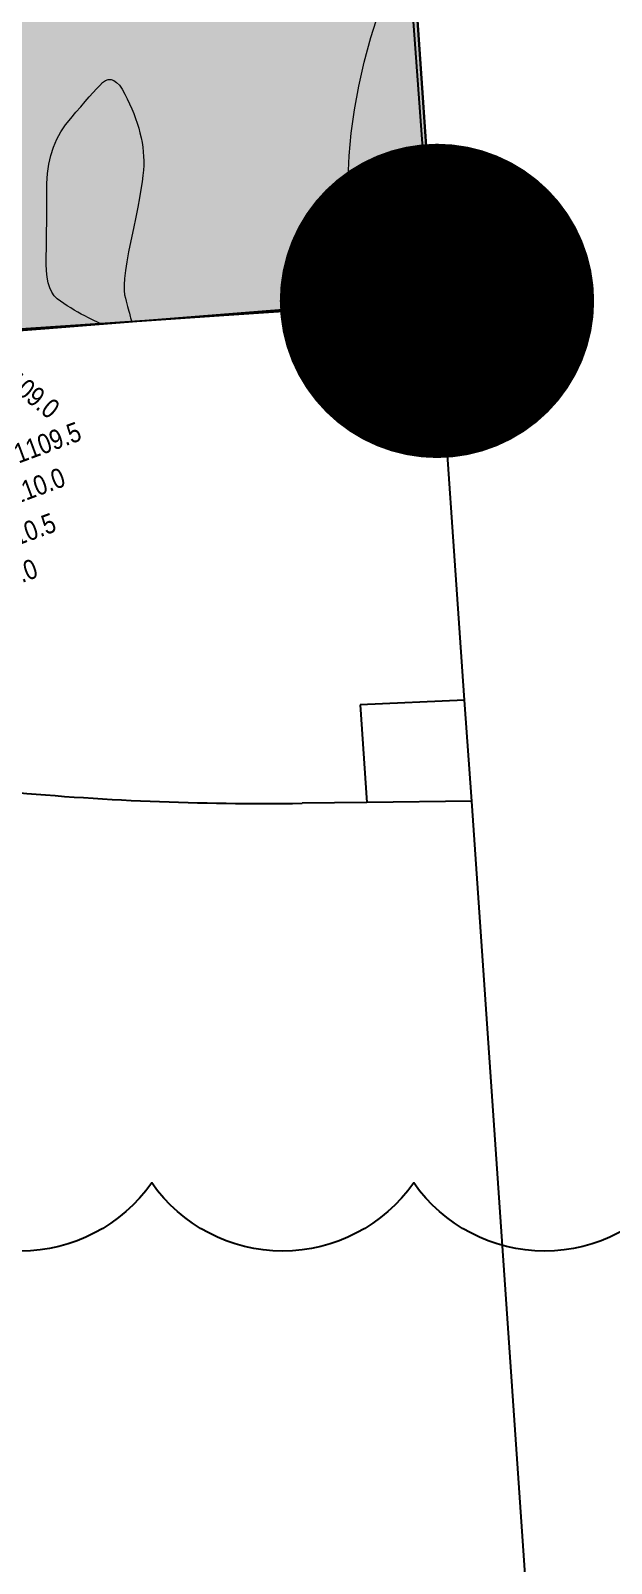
# Model space of a CAD drawing. Extents: x -19176 to -17597, y 5652440 to 5654285.
# Drawn here: x -18137.4 to -18115.3, y 5652944.7 to 5653003.3 of the extents above; entities that cross this region are included whole.
import ezdxf

# ---------------------------------------------------------------- set-up
doc = ezdxf.new("R2010")
doc.units = 0
doc.header["$LTSCALE"] = 5
for name, color, linetype in [('AS-FENCE-DASH', 48, 'foc-FENCE-DASH'), ('F-RW', 190, 'Continuous'), ('L-MON', 1, 'Continuous'), ('L-TITLEDB', 4, 'Continuous'), ('P-PROPOSED', 10, 'Continuous'), ('P-PROPOSED-H', 21, 'Continuous'), ('PROPOSED-SCOPE', 240, 'Continuous')]:
    doc.layers.add(name, color=color, linetype=linetype)
doc.layers.add('C-TOPO-MAJR-TEXT', color=7, linetype='Continuous', true_color=0x644b1b)
doc.layers.add('C-TOPO-MINR', color=7, linetype='Continuous', lineweight=13, true_color=0xe9d5af)
doc.styles.add('foc-LtypeFont', font='ARIALN.TTF', dxfattribs={"height": 7.35})
doc.styles.get("Standard").update_dxf_attribs({"font": 'ARIALN.TTF'})
doc.linetypes.add('foc-FENCE-DASH', pattern='A,0.5,-0.5,1,-0.5,1,-0.5,1,-0.5,1,-0.5,["X",foc-LtypeFont,S=0.2,R=0,X=-0.625,Y=-0.75],-0.5', length=7.5)

# ---------------------------------------------------------------- blocks, each defined once
blk = doc.blocks.new('fdia')
at = {"color": 255, "const_width": 1}
blk.add_lwpolyline([(-0.5, 0, 1), (0.5, 0, 1)], format="xyb", close=True, dxfattribs=at)
blk = doc.blocks.new('Fdiaa')
blk.add_blockref('fdia', (0, 0))
blk = doc.blocks.new('fdib')
at = {"color": 1, "const_width": 1.6}
blk.add_lwpolyline([(-0.4, 0, 1), (0.4, 0, 1)], format="xyb", close=True, dxfattribs=at)
at = {"color": 1}
blk.add_circle((0, 0), 0.8, dxfattribs=at)
blk = doc.blocks.new('Fdibb')
blk.add_blockref('fdib', (0, 0))
blk = doc.blocks.new('fdicc')
for name in ['Fdibb', 'Fdiaa']:
    blk.add_blockref(name, (0, 0))
blk = doc.blocks.new('FDI')
blk.add_blockref('fdicc', (0, 0))

msp = doc.modelspace()

# ---------------------------------------------------------------- hatches: boundary and pattern name
at = {"layer": 'P-PROPOSED-H'}
h = msp.add_hatch(color=256, dxfattribs=at)
h.dxf.hatch_style = 1
h.paths.add_polyline_path([(-18151.85, 5652990.886), (-18153.911, 5653020.815), (-18123.982, 5653022.876), (-18121.921, 5652992.947)])

# ---------------------------------------------------------------- linework, layer by layer
at = {"layer": 'AS-FENCE-DASH', "flags": 128}
msp.add_lwpolyline([(-18152.776, 5653002.675), (-18152.987, 5653005.397), (-18154.149, 5653020.827), (-18138.678, 5653021.908), (-18124.264, 5653022.882), (-18123.11, 5653007.444), (-18122.048, 5652993.07), (-18136.889, 5652991.885), (-18151.842, 5652990.718)], dxfattribs=at)
at = {"layer": 'C-TOPO-MINR', "flags": 128}
for points in [[(-18124.962, 5652992.837), (-18124.962, 5652992.837), (-18124.963, 5652992.843), (-18124.967, 5652992.853), (-18124.973, 5652992.869), (-18124.981, 5652992.891), (-18124.991, 5652992.918), (-18125.003, 5652992.95), (-18125.016, 5652992.988), (-18125.032, 5652993.031), (-18125.052, 5652993.169), (-18125.076, 5652993.403), (-18125.104, 5652993.733), (-18125.137, 5652994.158), (-18125.173, 5652994.679), (-18125.214, 5652995.295), (-18125.259, 5652996.007), (-18125.309, 5652996.814), (-18125.315, 5652997.641), (-18125.277, 5652998.487), (-18125.197, 5652999.352), (-18125.073, 5653000.236), (-18124.906, 5653001.14), (-18124.696, 5653002.062), (-18124.443, 5653003.004), (-18124.146, 5653003.965)], [(-18134.724, 5652992.058), (-18134.724, 5652992.058), (-18134.742, 5652992.067), (-18134.777, 5652992.084), (-18134.83, 5652992.11), (-18134.9, 5652992.145), (-18134.988, 5652992.189), (-18135.094, 5652992.241), (-18135.217, 5652992.302), (-18135.358, 5652992.372), (-18135.497, 5652992.444), (-18135.635, 5652992.519), (-18135.77, 5652992.596), (-18135.903, 5652992.676), (-18136.035, 5652992.759), (-18136.165, 5652992.844), (-18136.293, 5652992.932), (-18136.419, 5652993.022), (-18136.528, 5652993.138), (-18136.622, 5652993.278), (-18136.698, 5652993.444), (-18136.758, 5652993.635), (-18136.802, 5652993.851), (-18136.829, 5652994.092), (-18136.839, 5652994.358), (-18136.834, 5652994.649), (-18136.828, 5652994.953), (-18136.824, 5652995.27), (-18136.821, 5652995.599), (-18136.818, 5652995.941), (-18136.816, 5652996.295), (-18136.814, 5652996.662), (-18136.814, 5652997.041), (-18136.814, 5652997.433), (-18136.789, 5652997.807), (-18136.738, 5652998.163), (-18136.661, 5652998.5), (-18136.559, 5652998.82), (-18136.431, 5652999.122), (-18136.278, 5652999.405), (-18136.099, 5652999.67), (-18135.894, 5652999.917), (-18135.702, 5653000.148), (-18135.521, 5653000.361), (-18135.352, 5653000.558), (-18135.195, 5653000.738), (-18135.05, 5653000.9), (-18134.916, 5653001.047), (-18134.795, 5653001.176), (-18134.685, 5653001.288), (-18134.576, 5653001.363), (-18134.468, 5653001.401), (-18134.361, 5653001.401), (-18134.255, 5653001.364), (-18134.15, 5653001.29), (-18134.045, 5653001.178), (-18133.942, 5653001.03), (-18133.839, 5653000.843), (-18133.744, 5653000.657), (-18133.654, 5653000.472), (-18133.572, 5653000.286), (-18133.496, 5653000.101), (-18133.426, 5652999.916), (-18133.363, 5652999.731), (-18133.307, 5652999.546), (-18133.258, 5652999.362), (-18133.216, 5652999.179), (-18133.181, 5652998.998), (-18133.153, 5652998.818), (-18133.133, 5652998.64), (-18133.12, 5652998.464), (-18133.115, 5652998.289), (-18133.116, 5652998.115), (-18133.125, 5652997.943), (-18133.146, 5652997.734), (-18133.178, 5652997.489), (-18133.222, 5652997.206), (-18133.277, 5652996.887), (-18133.343, 5652996.531), (-18133.421, 5652996.139), (-18133.511, 5652995.71), (-18133.612, 5652995.244), (-18133.696, 5652994.82), (-18133.763, 5652994.44), (-18133.814, 5652994.102), (-18133.848, 5652993.807), (-18133.865, 5652993.555), (-18133.865, 5652993.345), (-18133.849, 5652993.178), (-18133.816, 5652993.054), (-18133.785, 5652992.938), (-18133.756, 5652992.831), (-18133.729, 5652992.731), (-18133.705, 5652992.64), (-18133.682, 5652992.556), (-18133.662, 5652992.481), (-18133.644, 5652992.414), (-18133.628, 5652992.356), (-18133.615, 5652992.304), (-18133.603, 5652992.26), (-18133.593, 5652992.223), (-18133.585, 5652992.194), (-18133.579, 5652992.172), (-18133.575, 5652992.157), (-18133.573, 5652992.15), (-18133.573, 5652992.15)], [(-18122.789, 5652993.011), (-18122.789, 5652993.011), (-18122.79, 5652993.012), (-18122.791, 5652993.015), (-18122.792, 5652993.019), (-18122.794, 5652993.024), (-18122.797, 5652993.031), (-18122.8, 5652993.039), (-18122.803, 5652993.049), (-18122.807, 5652993.06), (-18122.812, 5652993.095), (-18122.819, 5652993.155), (-18122.826, 5652993.238), (-18122.834, 5652993.347), (-18122.843, 5652993.479), (-18122.854, 5652993.636), (-18122.865, 5652993.817), (-18122.878, 5652994.023), (-18122.879, 5652994.233), (-18122.87, 5652994.448), (-18122.849, 5652994.668), (-18122.818, 5652994.893), (-18122.775, 5652995.123), (-18122.722, 5652995.358), (-18122.657, 5652995.597), (-18122.582, 5652995.842), (-18122.516, 5652996.056), (-18122.459, 5652996.239), (-18122.412, 5652996.392), (-18122.374, 5652996.514), (-18122.346, 5652996.606), (-18122.327, 5652996.667), (-18122.318, 5652996.698), (-18122.318, 5652996.698)]]:
    msp.add_lwpolyline(points, dxfattribs=at)
at = {"layer": 'F-RW'}
for p, q in [((-18139.867, 5652991.737), (-18121.921, 5652992.947)), ((-18120.872, 5652977.701), (-18124.859, 5652977.527)), ((-18124.859, 5652977.527), (-18124.6, 5652973.792))]:
    msp.add_line(p, q, dxfattribs=at)
at = {"layer": 'L-TITLEDB'}
for p, q in [((-18121.921, 5652992.947), (-18132.348, 5653144.389)), ((-18121.921, 5652992.947), (-18132.348, 5653144.389)), ((-18120.872, 5652977.701), (-18121.921, 5652992.947)), ((-18120.872, 5652977.701), (-18121.921, 5652992.947)), ((-18120.593, 5652973.849), (-18120.872, 5652977.701)), ((-18120.593, 5652973.849), (-18120.872, 5652977.701)), ((-18124.6, 5652973.792), (-18127.067, 5652973.767)), ((-18124.6, 5652973.792), (-18127.067, 5652973.767)), ((-18120.593, 5652973.849), (-18124.6, 5652973.792)), ((-18120.593, 5652973.849), (-18124.6, 5652973.792)), ((-18118.525, 5652943.931), (-18120.593, 5652973.849))]:
    msp.add_line(p, q, dxfattribs=at)
msp.add_arc((-18128.561, 5653078.745), 104.989, 264.47633, 270.81512, dxfattribs=at)
msp.add_arc((-18128.561, 5653078.745), 104.989, 264.47633, 270.81512, dxfattribs=at)
at = {"layer": 'PROPOSED-SCOPE', "flags": 128}
msp.add_lwpolyline([(-18102.811, 5653010.123, -0.520567), (-18102.811, 5653000.123, -0.520567), (-18102.811, 5652990.123, -0.520567), (-18102.811, 5652980.123, -0.520567), (-18102.811, 5652970.123, -0.520567), (-18102.811, 5652959.27, -0.520567), (-18112.811, 5652959.27, -0.520567), (-18122.811, 5652959.27, -0.520567), (-18132.811, 5652959.27, -0.520567), (-18142.811, 5652959.27, -0.520567), (-18152.811, 5652959.27, -0.520567), (-18162.811, 5652959.27, -0.520567), (-18172.811, 5652959.27, -0.520567), (-18182.811, 5652959.27, -0.520567), (-18192.811, 5652959.27, -0.520567), (-18199.542, 5652962.538, -0.520567), (-18199.542, 5652972.538, -0.520567), (-18199.542, 5652982.538, -0.520567), (-18199.542, 5652992.538, -0.520567), (-18199.542, 5653002.538, -0.520567), (-18199.542, 5653012.538, -0.520567)], format="xyb", dxfattribs=at)

# ---------------------------------------------------------------- block references
at = {"layer": 'L-MON', "xscale": 5, "yscale": 5, "zscale": 5}
msp.add_blockref('FDI', (-18121.921, 5652992.947), dxfattribs=at)

# ---------------------------------------------------------------- texts
at = {"layer": 'C-TOPO-MAJR-TEXT', "char_height": 0.75, "attachment_point": 5, "rotation": 20.42699}
for s, insert in [('1109.5', (-18136.79, 5652987.537, 1109.5)), ('1110.0', (-18137.401, 5652985.79, 1110)), ('1110.5', (-18137.755, 5652984.06, 1110.5))]:
    msp.add_mtext(s, dxfattribs=dict(at, insert=insert))

# ---------------------------------------------------------------- next in the draw order: texts
at = {"layer": 'C-TOPO-MAJR-TEXT', "insert": (-18137.515, 5652989.509, 1109), "char_height": 0.75, "attachment_point": 5, "rotation": 321.36653, "bg_fill": 3, "box_fill_scale": 1.15, "bg_fill_color": 256, "bg_fill_true_color": 256, "bg_fill_transparency": 0}
msp.add_mtext('1109.0', dxfattribs=at)
at = {"layer": 'C-TOPO-MAJR-TEXT', "insert": (-18138.452, 5652982.311, 1111), "char_height": 0.75, "width": 2.59311, "attachment_point": 5, "rotation": 20.42699, "bg_fill": 3, "box_fill_scale": 1.15, "bg_fill_color": 256, "bg_fill_true_color": 256, "bg_fill_transparency": 0}
msp.add_mtext('1111.0', dxfattribs=at)

# ---------------------------------------------------------------- next in the draw order: linework, layer by layer
at = {"layer": 'P-PROPOSED'}
msp.add_lwpolyline([(-18151.85, 5652990.886), (-18153.911, 5653020.815), (-18123.982, 5653022.876), (-18121.921, 5652992.947)], close=True, dxfattribs=at)

doc.saveas('drawing.dxf')
